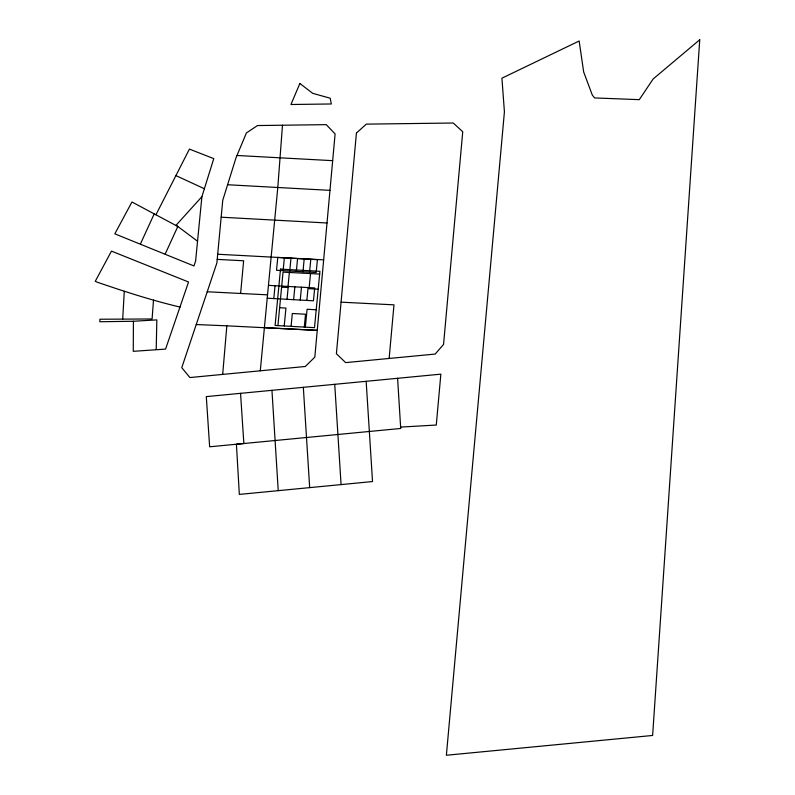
<?xml version="1.0" encoding="UTF-8"?>
<svg xmlns="http://www.w3.org/2000/svg" width="795" height="795" viewBox="0 0 795 795"><rect width="100%" height="100%" fill="white"/><g stroke="black" fill="none" stroke-linecap="round" stroke-linejoin="round"><path stroke-width="1.19" d="M156.218 349.442L156.834 319.888L133.421 321.26L133.262 351.32L165.569 349.104L188.544 282.006L111.469 251.121L95.261 281.291L96.91 282.076C124.298 291.467 151.905 300.43 180.097 307.079M124.278 291.328L122.708 319.123M282.483 125.222L277.793 187.55L260.283 370.798M153.495 300.083L152.103 318.984L99.922 319.232L99.822 321.746L133.421 321.26M222.68 374.405L226.843 325.831L317.255 330.362L264.377 327.649M389.133 358.456L393.982 304.843L341.075 302.16M240.617 293.474L243.638 260.78L217.204 259.389L216.876 262.976L181.767 367.658L189.896 377.555L305.3 366.485L314.82 357.164L335.102 133.918L326.248 124.646L257.5 125.55L246.39 132.964L235.996 157.847L222.759 200.261L217.204 259.389M273.808 298.582L275.04 285.723M277.912 325.612L283.05 272.128L319.65 274.066M283.129 270.668L284.372 257.809M284.222 325.97L285.942 308.082L279.631 307.725M289.36 272.456L287.919 287.512L281.609 287.154M287.025 299.317L288.257 286.458M289.738 271.035L290.98 258.176M291.079 326.347L292.312 313.488L305.528 314.234L304.296 327.093M293.633 299.685L294.866 286.836M296.346 271.403L297.588 258.544M300.242 300.063L301.474 287.204M302.955 271.771L304.197 258.922M306.85 300.43L308.082 287.571M309.563 272.138L310.805 259.289M305.369 327.152L307.089 309.265L316.221 309.772M310.517 273.579L309.066 288.694L318.199 289.201M155.949 214.749L189.419 149.102L213.766 158.632L201.89 196.703L195.61 261.038L193.95 265.957L114.828 233.839L131.95 201.99L177.822 226.476L165.191 254.052M140.477 243.856L154.24 213.825M201.89 196.703L176.122 225.204L197.558 241.233M400.64 427.074L436.276 425.037L440.857 374.157L206.303 396.616L209.642 446.8L400.71 428.465L397.599 378.301M196.226 324.539L226.843 325.831M327.013 222.988L221.169 217.194M207.217 291.765L267.547 294.846M332.678 160.669L236.989 155.482M329.975 190.353L227.599 184.738M217.691 254.241L323.664 259.856M268.432 285.355L314.691 287.939L313.459 300.798L267.2 298.204M175.983 175.635L204.375 188.743M303.332 387.324L309.672 487.623M240.547 393.336L243.856 443.531L236.413 444.226L239.335 494.411L372.527 481.561L366.157 381.312M334.735 384.313L341.075 484.592M271.95 390.325L278.23 490.654M699.739 39.75L652.625 735.464L446.373 755.25L504.418 111.807L501.923 78.188L579.157 41.002L583.669 71.997L592.305 95.042L594.581 97.924L639.289 99.663L653.152 78.963L699.739 39.75M356.428 133.053L336.394 353.735L345.646 362.609L435.183 354.063L443.55 344.444L462.74 131.732L453.259 123.016L366.316 124.129L356.428 133.053M277.763 257.441L276.521 270.29L316.172 272.516L317.414 259.657L277.763 257.441M280.506 269.117L275.09 325.453L314.502 327.659L319.918 271.314L280.506 269.117M299.874 83.455L290.95 104.503L331.326 103.976L330.203 98.212L312.673 93.323L299.874 83.455"/></g></svg>
